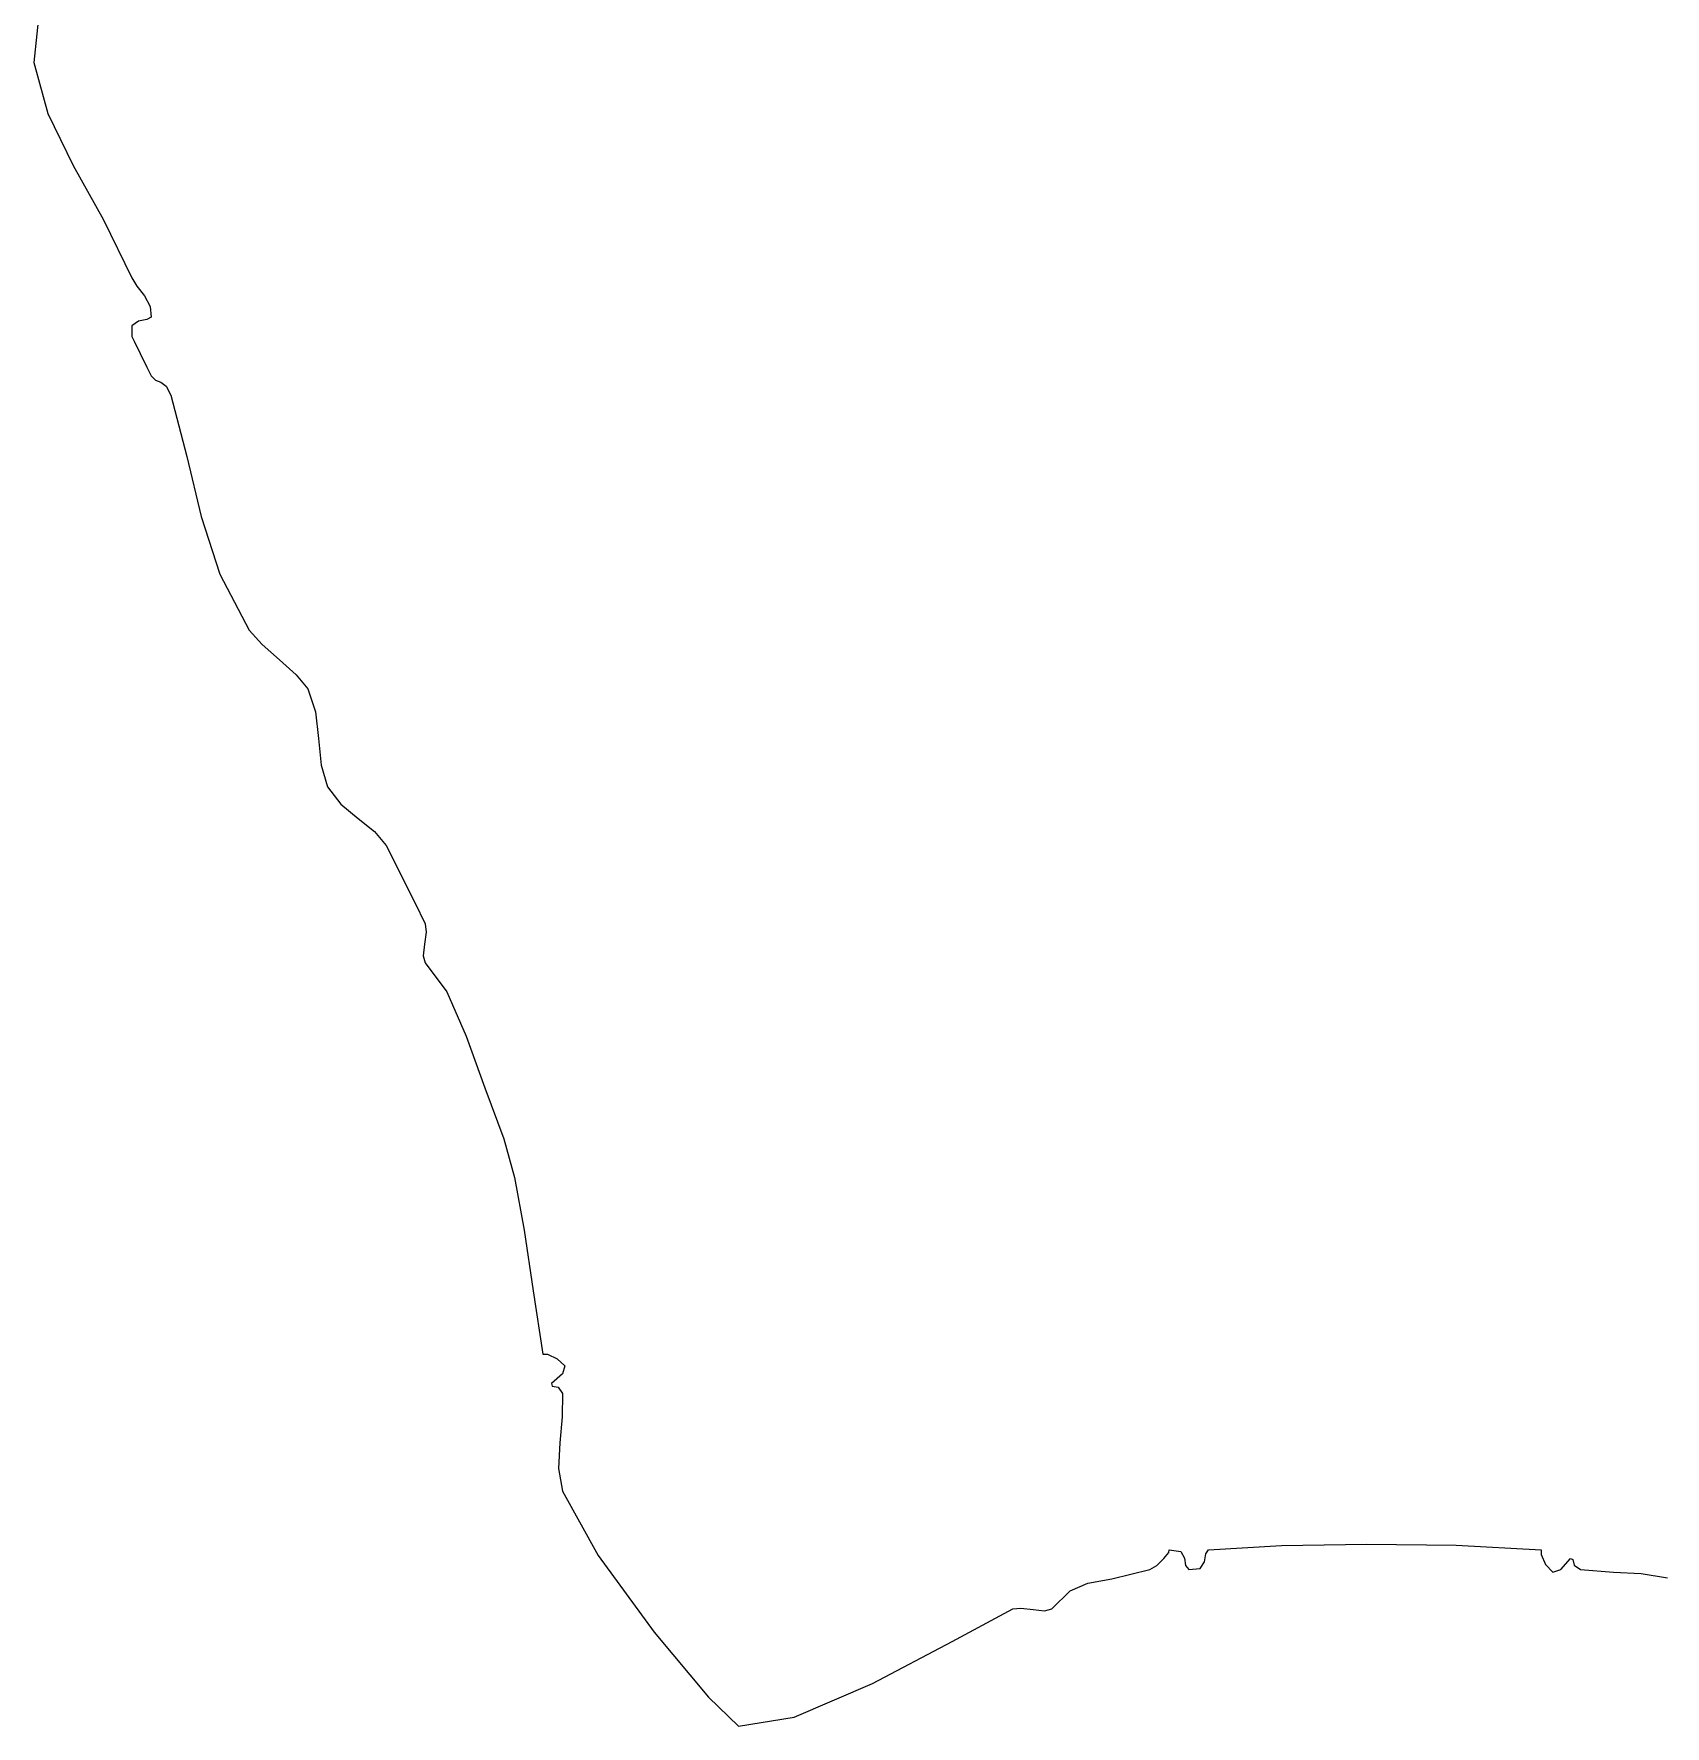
# Model space of a CAD drawing. Header units: inches. Extents: x 18 to 851, y -500 to 848.
# Drawn here: x 673.11 to 681.94, y 29.44 to 38.59 of the extents above; entities that cross this region are included whole.
import ezdxf

# ---------------------------------------------------------------- set-up
doc = ezdxf.new("R2010")
doc.units = ezdxf.units.IN
doc.header["$MEASUREMENT"] = 0
doc.layers.add('Layer 1', color=7, linetype='Continuous')

msp = doc.modelspace()

# ---------------------------------------------------------------- linework, layer by layer
at = {"layer": 'Layer 1', "lineweight": 0}
msp.add_lwpolyline([(673.1465, 38.75), (673.1133, 38.4395), (673.1885, 38.1631), (673.3262, 37.8818), (673.4902, 37.5879), (673.6426, 37.2744), (673.6709, 37.2295), (673.7109, 37.1768), (673.7422, 37.1201), (673.748, 37.0625), (673.7236, 37.0498), (673.6797, 37.04), (673.6436, 37.0156), (673.6426, 36.957), (673.6553, 36.9316), (673.6875, 36.8652), (673.7246, 36.792), (673.748, 36.7451), (673.7715, 36.7217), (673.7998, 36.71), (673.8291, 36.6895), (673.8545, 36.6396), (673.9404, 36.3086), (674.0176, 35.9844), (674.1191, 35.6709), (674.2773, 35.3691), (674.3477, 35.291), (674.4414, 35.209), (674.5312, 35.1279), (674.5957, 35.0508), (674.6357, 34.9277), (674.6523, 34.7822), (674.667, 34.6387), (674.7012, 34.5215), (674.7744, 34.4277), (674.8672, 34.3506), (674.9561, 34.2803), (675.0186, 34.2041), (675.0684, 34.1045), (675.1201, 34.002), (675.1738, 33.8945), (675.2305, 33.7803), (675.2344, 33.7354), (675.2266, 33.6699), (675.2197, 33.6074), (675.2305, 33.5684), (675.3467, 33.4121), (675.4521, 33.1729), (675.5518, 32.8936), (675.6543, 32.6162), (675.7129, 32.4082), (675.7646, 32.123), (675.8145, 31.7939), (675.8662, 31.4512), (675.8906, 31.4512), (675.9443, 31.4268), (675.9854, 31.3887), (675.9717, 31.3457), (675.9121, 31.293), (675.917, 31.2793), (675.9492, 31.2725), (675.9717, 31.2393), (675.9707, 31.1123), (675.958, 30.9717), (675.9512, 30.833), (675.9717, 30.71), (676.165, 30.3633), (676.4688, 29.9482), (676.7627, 29.5957), (676.9248, 29.4395), (677.2246, 29.4883), (677.6484, 29.6709), (678.0801, 29.8975), (678.4072, 30.0742), (678.4521, 30.0781), (678.5176, 30.0703), (678.5801, 30.0635), (678.6191, 30.0742), (678.7178, 30.1719), (678.8135, 30.2129), (678.9434, 30.2363), (679.1484, 30.2861), (679.1875, 30.3086), (679.2246, 30.3457), (679.251, 30.3789), (679.2539, 30.3926), (679.3174, 30.3838), (679.3369, 30.3486), (679.3418, 30.3086), (679.3594, 30.2861), (679.4219, 30.293), (679.4453, 30.3291), (679.4521, 30.3711), (679.4658, 30.3926), (679.8604, 30.416), (680.3223, 30.4248), (680.8057, 30.4189), (681.2656, 30.3926), (681.2646, 30.3672), (681.2891, 30.3145), (681.3281, 30.2734), (681.3721, 30.2861), (681.4238, 30.3457), (681.4375, 30.3408), (681.4443, 30.3096), (681.4775, 30.2861), (681.6562, 30.2734), (681.8057, 30.2646), (681.9492, 30.2412)], dxfattribs=at)

doc.saveas('drawing.dxf')
